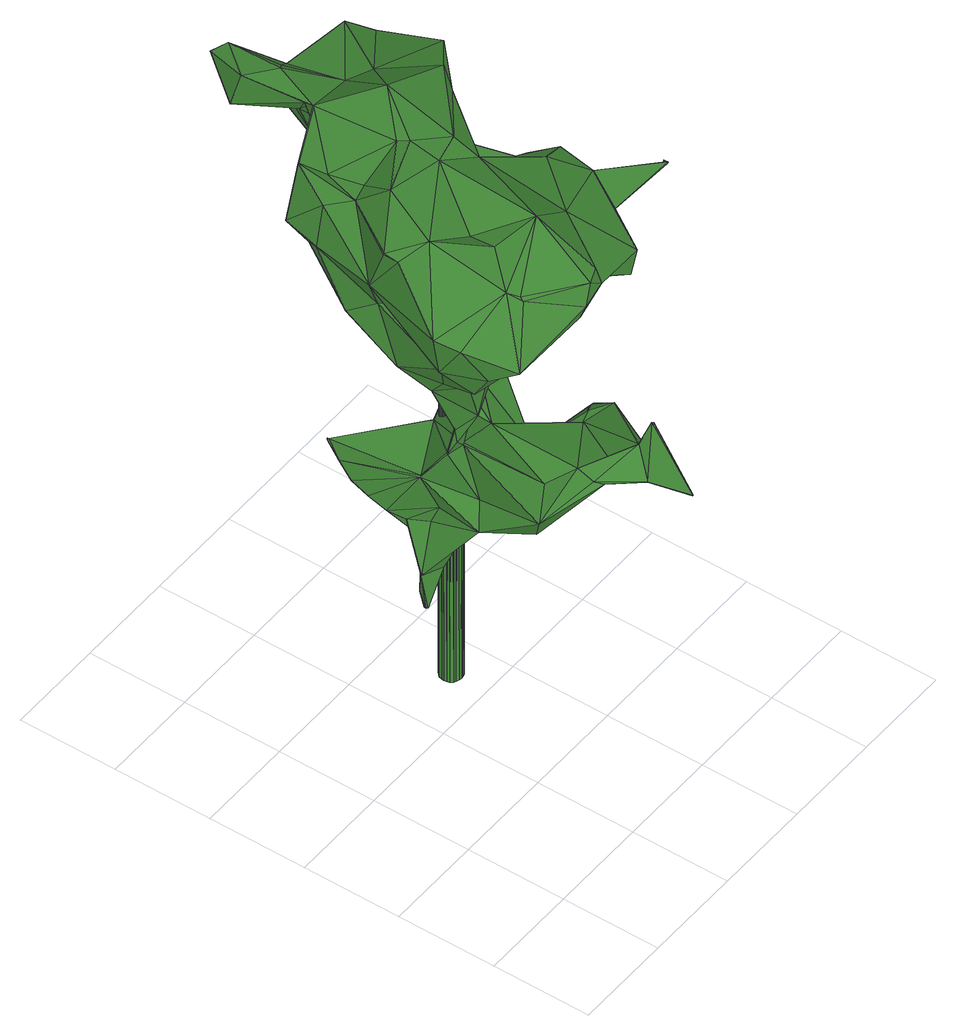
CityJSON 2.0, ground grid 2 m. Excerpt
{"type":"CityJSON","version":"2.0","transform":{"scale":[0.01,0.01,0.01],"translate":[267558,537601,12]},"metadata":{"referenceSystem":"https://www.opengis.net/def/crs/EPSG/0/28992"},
"CityObjects":{
"tree1":{"type":"SolitaryVegetationObject","attributes":{"gtid":319,"crown_width_m":7.21,"crown_median_z":22.8,"crown_r50_m":0.348,"crown_porosity":0.915,"trunk_H_m":9.88,"trunk_DBH_m":0.437,"trunk_radius_m":0.218,"trunk_base_height_m":12.92,"original_gtid":"358"},"geometry":[{"type":"Solid","lod":"3","boundaries":[[[[0,1,2]],[[3,4,5]],[[6,7,8]],[[9,10,11]],[[12,11,10]],[[13,14,15]],[[16,17,12]],[[18,19,20]],[[21,22,23]],[[21,23,24]],[[25,26,27]],[[28,29,30]],[[31,32,33]],[[34,35,36]],[[37,38,39]],[[40,41,42]],[[5,43,3]],[[5,44,45]],[[46,47,48]],[[24,5,4]],[[49,35,50]],[[49,50,51]],[[52,53,54]],[[55,56,57]],[[58,59,33]],[[60,61,62]],[[63,64,65]],[[17,66,11]],[[51,50,67]],[[35,67,50]],[[68,69,20]],[[70,68,71]],[[66,17,72]],[[66,9,11]],[[73,56,74]],[[75,76,12]],[[9,77,78]],[[79,80,81]],[[82,83,84]],[[84,83,85]],[[6,86,87]],[[88,89,90]],[[91,92,26]],[[93,55,94]],[[67,35,34]],[[95,96,97]],[[98,99,88]],[[100,101,40]],[[102,83,82]],[[72,103,66]],[[104,73,105]],[[42,100,40]],[[106,45,44]],[[27,107,25]],[[108,109,110]],[[111,112,38]],[[79,113,114]],[[24,115,116]],[[117,118,119]],[[120,121,8]],[[57,28,30]],[[122,75,61]],[[123,124,125]],[[126,118,117]],[[90,89,127]],[[128,104,129]],[[95,97,130]],[[131,1,0]],[[123,125,126]],[[126,117,123]],[[103,34,132]],[[17,11,12]],[[80,133,134]],[[97,135,136]],[[18,69,108]],[[20,69,18]],[[137,86,138]],[[49,139,93]],[[140,93,139]],[[86,137,87]],[[69,141,76]],[[68,20,19]],[[108,129,18]],[[142,8,7]],[[65,143,144]],[[145,144,143]],[[146,27,147]],[[91,120,107]],[[148,149,150]],[[118,126,151]],[[124,151,126]],[[19,71,68]],[[105,152,153]],[[133,79,114]],[[98,88,90]],[[48,154,46]],[[154,150,46]],[[154,155,150]],[[156,127,13]],[[157,35,49]],[[142,26,8]],[[48,47,154]],[[88,99,158]],[[41,159,37]],[[132,34,160]],[[132,160,66]],[[85,83,161]],[[102,161,83]],[[90,161,102]],[[119,162,163]],[[164,19,18]],[[165,119,166]],[[159,162,167]],[[159,167,37]],[[3,43,33]],[[46,54,47]],[[12,10,75]],[[1,72,16]],[[127,168,13]],[[12,76,141]],[[69,68,141]],[[54,138,86]],[[33,32,169]],[[150,54,46]],[[150,170,54]],[[91,142,171]],[[172,27,78]],[[172,78,77]],[[173,174,175]],[[85,176,84]],[[177,84,176]],[[164,81,80]],[[72,17,16]],[[74,56,55]],[[15,14,74]],[[15,74,93]],[[133,80,79]],[[178,58,33]],[[6,87,179]],[[128,129,130]],[[130,136,135]],[[41,180,42]],[[170,173,175]],[[170,175,181]],[[51,67,182]],[[135,128,130]],[[76,75,69]],[[105,73,74]],[[52,86,6]],[[106,183,45]],[[0,184,185]],[[36,35,157]],[[124,123,119]],[[41,37,180]],[[1,186,72]],[[16,71,19]],[[79,81,113]],[[75,122,69]],[[98,90,187]],[[6,165,52]],[[64,63,30]],[[19,188,16]],[[155,148,150]],[[127,156,90]],[[109,108,122]],[[22,21,189]],[[98,190,114]],[[98,114,99]],[[113,99,114]],[[4,3,169]],[[53,47,54]],[[69,122,108]],[[131,191,192]],[[119,123,117]],[[124,126,125]],[[88,168,89]],[[14,168,88]],[[3,33,169]],[[189,193,53]],[[77,36,172]],[[65,94,63]],[[95,129,110]],[[177,194,195]],[[51,195,194]],[[163,162,159]],[[119,163,124]],[[13,15,156]],[[196,197,82]],[[198,157,49]],[[199,149,179]],[[108,110,129]],[[2,80,134]],[[102,187,90]],[[82,187,102]],[[77,160,36]],[[9,160,77]],[[200,81,164]],[[104,201,129]],[[54,86,52]],[[201,200,164]],[[164,18,201]],[[129,201,18]],[[170,138,54]],[[106,44,22]],[[91,26,142]],[[1,188,202]],[[93,94,198]],[[1,131,186]],[[185,191,0]],[[65,144,198]],[[164,80,2]],[[164,2,19]],[[192,103,186]],[[169,203,4]],[[187,197,190]],[[116,59,58]],[[98,187,190]],[[64,30,29]],[[67,34,103]],[[19,202,188]],[[49,93,198]],[[144,36,157]],[[204,194,205]],[[206,4,203]],[[204,49,194]],[[120,8,25]],[[0,191,131]],[[163,151,124]],[[118,189,166]],[[190,197,196]],[[145,147,27]],[[207,73,104]],[[93,140,15]],[[187,82,197]],[[82,84,196]],[[103,182,67]],[[51,182,195]],[[162,119,111]],[[162,111,38]],[[64,208,209]],[[190,133,114]],[[63,57,30]],[[104,210,207]],[[31,33,211]],[[25,107,120]],[[172,107,27]],[[74,158,81]],[[198,94,65]],[[190,177,133]],[[74,14,158]],[[209,143,65]],[[189,21,24]],[[151,22,118]],[[159,151,163]],[[159,22,151]],[[189,24,193]],[[113,158,99]],[[122,208,109]],[[120,91,171]],[[192,186,131]],[[146,78,27]],[[60,122,61]],[[199,179,212]],[[179,87,212]],[[204,139,49]],[[140,139,204]],[[185,213,191]],[[195,191,213]],[[118,22,189]],[[73,207,56]],[[214,210,57]],[[207,214,56]],[[207,210,214]],[[55,57,63]],[[173,215,174]],[[65,64,209]],[[38,167,162]],[[184,0,134]],[[184,134,133]],[[45,43,5]],[[94,55,63]],[[57,56,214]],[[34,36,160]],[[74,55,93]],[[66,160,9]],[[72,186,103]],[[195,182,191]],[[113,81,158]],[[88,158,14]],[[26,145,27]],[[145,26,216]],[[196,177,190]],[[135,96,128]],[[181,138,170]],[[137,138,181]],[[66,103,132]],[[14,13,168]],[[12,70,16]],[[200,153,152]],[[74,81,152]],[[74,152,105]],[[16,188,1]],[[28,57,210]],[[89,168,127]],[[70,71,16]],[[141,68,70]],[[141,70,12]],[[6,179,7]],[[115,24,206]],[[198,144,157]],[[185,184,213]],[[0,2,134]],[[178,183,58]],[[142,58,183]],[[40,106,41]],[[159,41,106]],[[165,166,52]],[[118,166,119]],[[115,211,59]],[[106,217,171]],[[169,32,203]],[[166,218,52]],[[53,52,218]],[[189,218,166]],[[53,218,189]],[[106,22,159]],[[177,195,213]],[[22,44,23]],[[47,53,193]],[[47,193,24]],[[192,191,103]],[[182,103,191]],[[51,194,49]],[[176,194,177]],[[156,15,140]],[[205,156,140]],[[176,205,194]],[[205,140,204]],[[200,219,81]],[[152,219,200]],[[104,105,201]],[[26,92,216]],[[145,216,92]],[[92,36,144]],[[92,172,36]],[[172,92,107]],[[91,107,92]],[[145,92,144]],[[84,177,196]],[[100,220,101]],[[43,45,183]],[[184,133,177]],[[37,167,38]],[[221,205,176]],[[120,171,217]],[[106,220,217]],[[220,100,42]],[[101,220,40]],[[106,40,220]],[[42,217,220]],[[115,59,116]],[[211,33,59]],[[201,153,200]],[[60,145,143]],[[146,147,60]],[[60,147,145]],[[78,62,9]],[[146,62,78]],[[10,9,62]],[[211,222,31]],[[143,209,60]],[[60,62,146]],[[10,62,75]],[[61,75,62]],[[222,211,115]],[[58,7,179]],[[110,96,95]],[[128,96,110]],[[221,223,205]],[[29,110,109]],[[109,208,64]],[[29,109,64]],[[60,208,122]],[[209,208,60]],[[105,153,201]],[[152,81,219]],[[19,2,202]],[[115,206,222]],[[181,175,137]],[[222,206,32]],[[222,32,31]],[[2,1,202]],[[128,29,28]],[[130,97,136]],[[116,58,149]],[[149,58,179]],[[95,130,129]],[[128,110,29]],[[28,210,128]],[[128,210,104]],[[165,224,119]],[[97,96,135]],[[24,4,206]],[[116,47,24]],[[154,47,155]],[[116,155,47]],[[149,148,116]],[[155,116,148]],[[42,39,217]],[[171,142,106]],[[205,223,156]],[[176,85,223]],[[176,223,221]],[[7,58,142]],[[25,8,26]],[[161,223,85]],[[90,156,223]],[[90,223,161]],[[112,165,39]],[[112,39,38]],[[217,39,120]],[[6,121,165]],[[6,8,121]],[[43,183,178]],[[43,178,33]],[[106,142,183]],[[177,213,184]],[[24,23,5]],[[5,23,44]],[[150,212,170]],[[173,170,212]],[[212,149,199]],[[212,150,149]],[[174,137,175]],[[212,87,137]],[[212,137,174]],[[212,174,215]],[[212,215,173]],[[37,39,180]],[[165,121,39]],[[120,39,121]],[[180,39,42]],[[111,119,224]],[[111,224,112]],[[165,112,224]],[[206,203,32]],[[225,226,227]],[[225,227,228]],[[228,227,229]],[[228,229,230]],[[227,226,231]],[[227,231,229]],[[229,231,232]],[[229,232,230]],[[231,226,233]],[[231,233,232]],[[232,233,234]],[[232,234,230]],[[233,226,235]],[[233,235,234]],[[234,235,236]],[[234,236,230]],[[235,226,237]],[[235,237,236]],[[236,237,238]],[[236,238,230]],[[237,226,239]],[[237,239,238]],[[238,239,240]],[[238,240,230]],[[239,226,241]],[[239,241,240]],[[240,241,242]],[[240,242,230]],[[241,226,243]],[[241,243,242]],[[242,243,244]],[[242,244,230]],[[243,226,245]],[[243,245,244]],[[244,245,246]],[[244,246,230]],[[245,226,247]],[[245,247,246]],[[246,247,248]],[[246,248,230]],[[247,226,249]],[[247,249,248]],[[248,249,250]],[[248,250,230]],[[249,226,251]],[[249,251,250]],[[250,251,252]],[[250,252,230]],[[251,226,253]],[[251,253,252]],[[252,253,254]],[[252,254,230]],[[253,226,255]],[[253,255,254]],[[254,255,256]],[[254,256,230]],[[255,226,257]],[[255,257,256]],[[256,257,258]],[[256,258,230]],[[257,226,259]],[[257,259,258]],[[258,259,260]],[[258,260,230]],[[259,226,261]],[[259,261,260]],[[260,261,262]],[[260,262,230]],[[261,226,263]],[[261,263,262]],[[262,263,264]],[[262,264,230]],[[263,226,265]],[[263,265,264]],[[264,265,266]],[[264,266,230]],[[265,226,267]],[[265,267,266]],[[266,267,268]],[[266,268,230]],[[267,226,269]],[[267,269,268]],[[268,269,270]],[[268,270,230]],[[269,226,271]],[[269,271,270]],[[270,271,272]],[[270,272,230]],[[271,226,273]],[[271,273,272]],[[272,273,274]],[[272,274,230]],[[273,226,225]],[[273,225,274]],[[274,225,228]],[[274,228,230]]]]}]}
},
"vertices":[
[144,470,1407],[120,371,1361],[273,462,1379],[424,503,757],[492,508,734],[405,500,738],[232,221,677],[310,267,684],[222,374,786],[89,252,1087],[127,226,1111],[74,212,1155],[88,156,1193],[382,772,1162],[470,684,1133],[403,688,1160],[144,226,1303],[46,250,1223],[391,280,1268],[284,264,1354],[315,162,1262],[364,498,575],[332,511,573],[364,499,578],[427,497,584],[205,374,805],[222,362,843],[215,337,885],[540,416,1080],[509,334,1079],[509,425,1057],[524,482,818],[527,485,818],[406,491,818],[135,491,1128],[121,548,1088],[135,450,1000],[164,532,616],[171,498,595],[187,439,697],[154,587,681],[159,564,641],[151,585,682],[375,498,766],[336,491,726],[335,497,741],[543,299,661],[445,328,632],[547,316,645],[171,617,1158],[98,609,1237],[95,656,1263],[280,261,590],[369,341,612],[418,216,657],[459,478,1124],[553,506,1133],[531,437,1070],[345,404,720],[405,485,750],[228,291,1089],[245,225,1123],[165,242,1091],[469,430,1044],[422,372,1019],[329,512,1050],[54,301,1140],[83,583,1253],[283,149,1261],[324,156,1222],[163,204,1280],[163,209,1289],[33,299,1234],[553,506,1137],[465,634,1194],[253,180,1158],[258,153,1195],[153,365,994],[180,330,984],[478,603,1360],[338,479,1374],[469,579,1321],[260,899,1415],[235,918,1403],[206,831,1419],[209,857,1333],[374,186,679],[361,200,688],[487,812,1258],[409,885,1180],[404,907,1217],[205,380,835],[188,394,931],[344,524,1105],[331,515,1052],[701,292,1130],[700,293,1127],[723,316,1102],[486,818,1332],[522,779,1304],[146,606,723],[149,608,723],[257,908,1344],[60,454,1254],[544,405,1227],[459,478,1127],[295,490,719],[203,377,835],[472,190,1163],[480,209,1087],[546,290,1143],[192,472,573],[218,422,610],[549,655,1331],[402,695,1357],[492,504,734],[406,363,643],[181,418,399],[238,427,447],[182,433,467],[200,390,771],[239,352,653],[320,265,1175],[178,420,400],[189,442,420],[193,435,382],[196,434,380],[398,886,1175],[552,334,1155],[545,336,1210],[701,295,1130],[33,402,1384],[159,390,1176],[332,615,1423],[268,520,1397],[719,315,1102],[721,317,1104],[416,126,687],[418,127,684],[299,509,1198],[372,631,1228],[265,145,1220],[225,377,788],[196,411,1078],[179,482,1008],[247,332,962],[220,320,981],[245,329,962],[504,316,675],[478,308,673],[542,290,680],[236,430,447],[400,623,1225],[361,440,1182],[560,346,630],[534,332,656],[331,761,1197],[163,552,1051],[496,676,1238],[290,513,577],[109,338,1081],[244,889,1321],[203,467,541],[213,456,513],[350,434,1342],[219,339,598],[266,378,574],[174,500,594],[417,798,1179],[455,494,791],[459,141,695],[202,393,772],[162,396,951],[461,147,782],[458,148,783],[436,45,686],[261,738,1365],[239,703,1396],[374,495,767],[362,235,699],[156,562,642],[437,47,683],[102,583,1337],[334,494,742],[254,538,1396],[160,538,1365],[44,381,1366],[328,825,1353],[202,293,1328],[359,463,582],[357,722,1349],[127,532,1359],[31,402,1382],[402,356,626],[170,617,1350],[119,647,1388],[265,791,1413],[282,804,1399],[219,579,1059],[412,202,696],[327,448,1314],[483,390,1261],[210,350,1313],[498,494,786],[230,542,1260],[290,665,1310],[494,506,734],[585,503,1122],[400,356,1105],[349,424,1148],[570,451,1114],[455,490,791],[440,163,737],[146,605,1363],[583,503,1119],[459,150,782],[208,359,875],[189,439,700],[324,361,589],[296,498,1320],[149,605,724],[277,731,1352],[498,490,785],[291,771,1306],[215,437,570],[347,475,92],[325,475,92],[346,481,92],[332,463,1081],[331,468,1081],[310,462,1080],[344,486,92],[329,473,1081],[340,491,92],[325,478,1081],[336,494,92],[321,481,1081],[330,496,92],[315,484,1081],[325,497,92],[310,484,1081],[319,496,92],[304,483,1081],[314,494,92],[299,481,1080],[309,490,92],[294,478,1080],[306,486,92],[291,473,1080],[304,480,92],[289,468,1080],[303,475,92],[288,462,1080],[304,469,92],[289,456,1080],[306,464,91],[291,451,1080],[310,459,91],[295,447,1080],[314,456,92],[299,443,1080],[320,454,92],[304,441,1080],[325,453,92],[310,441,1080],[331,454,92],[316,441,1080],[336,456,92],[321,444,1080],[341,460,92],[326,447,1080],[344,464,92],[329,452,1081],[346,470,92],[331,457,1081]
]}
